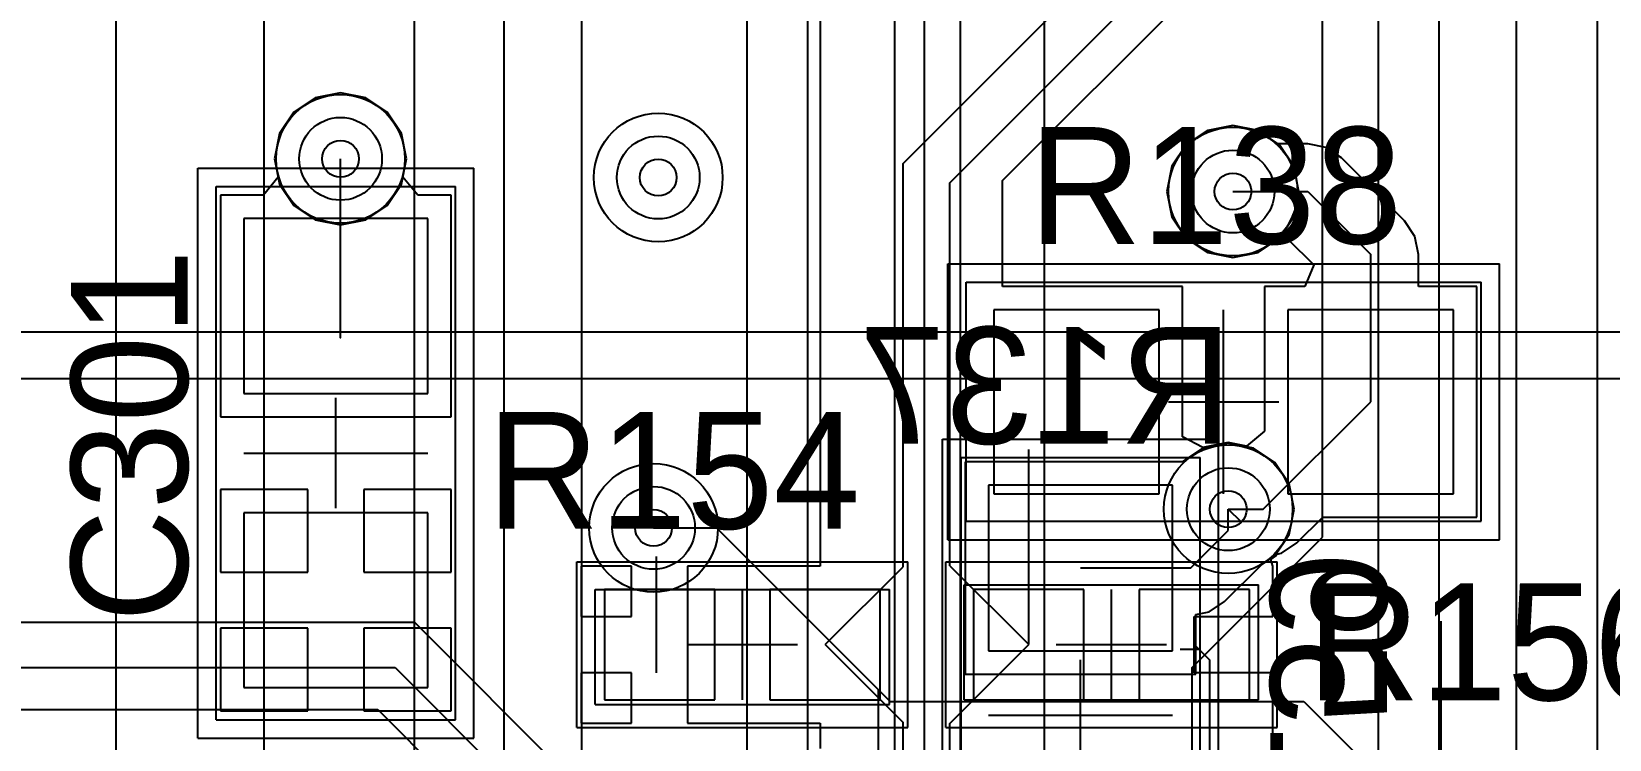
# Model space of a CAD drawing. Extents: x 28 to 300, y 18 to 330.
# Drawn here: x 164.28 to 172.86, y 125.01 to 128.86 of the extents above; entities that cross this region are included whole.
import ezdxf

# ---------------------------------------------------------------- set-up
doc = ezdxf.new("R2010")
doc.units = 0
for name, color, linetype in [('BOTTOMLAYER', 5, 'CONTINUOUS'), ('BOTTOMOVERLAY', 54, 'CONTINUOUS'), ('BOTTOMPASTE', 16, 'CONTINUOUS'), ('BOTTOMSOLDER', 6, 'CONTINUOUS'), ('DRILLDRAWING', 1, 'CONTINUOUS'), ('INTERNALPLANE1', 76, 'CONTINUOUS'), ('INTERNALPLANE6', 136, 'CONTINUOUS'), ('MECHANICAL14', 56, 'CONTINUOUS'), ('MECHANICAL15', 56, 'CONTINUOUS'), ('MIDLAYER1', 16, 'CONTINUOUS'), ('MIDLAYER3', 90, 'CONTINUOUS'), ('MULTILAYER', 9, 'CONTINUOUS'), ('TOPLAYER', 1, 'CONTINUOUS'), ('TOPOVERLAY', 2, 'CONTINUOUS'), ('TOPPASTE', 8, 'CONTINUOUS'), ('TOPSOLDER', 216, 'CONTINUOUS'), ('VIAHOLELAYER', 16, 'CONTINUOUS')]:
    doc.layers.add(name, color=color, linetype=linetype)

msp = doc.modelspace()

# ---------------------------------------------------------------- linework, layer by layer
at = {"layer": 'BOTTOMLAYER'}
for p, q in [((165.8263, 128.5), (165.7098, 128.4222)), ((165.9636, 128.5273), (165.8263, 128.5)), ((166.1009, 128.5), (165.9636, 128.5273)), ((166.2174, 128.4222), (166.1009, 128.5)), ((165.7098, 128.4222), (165.632, 128.3057)), ((166.2952, 128.3057), (166.2174, 128.4222)), ((170.815, 128.3495), (170.6777, 128.3222)), ((170.9523, 128.3222), (170.815, 128.3495)), ((165.632, 128.3057), (165.6047, 128.1684)), ((166.3225, 128.1684), (166.2952, 128.3057)), ((170.5612, 128.2444), (170.4834, 128.1279)), ((170.6777, 128.3222), (170.5612, 128.2444)), ((171.0688, 128.2444), (170.9523, 128.3222)), ((171.1466, 128.1279), (171.0688, 128.2444)), ((165.6047, 128.1684), (165.632, 128.0311)), ((166.2952, 128.0311), (166.3225, 128.1684)), ((170.4834, 128.1279), (170.4561, 127.9906)), ((171.1739, 127.9906), (171.1466, 128.1279)), ((165.632, 128.0311), (165.7098, 127.9146)), ((166.2174, 127.9146), (166.2952, 128.0311)), ((170.4561, 127.9906), (170.4834, 127.8533)), ((171.1466, 127.8533), (171.1739, 127.9906)), ((165.7098, 127.9146), (165.8263, 127.8368)), ((166.1009, 127.8368), (166.2174, 127.9146)), ((165.8263, 127.8368), (165.9636, 127.8095)), ((165.9636, 127.8095), (166.1009, 127.8368)), ((170.4834, 127.8533), (170.5612, 127.7368)), ((171.0688, 127.7368), (171.1466, 127.8533)), ((170.5612, 127.7368), (170.6777, 127.659)), ((170.9523, 127.659), (171.0688, 127.7368)), ((170.6777, 127.659), (170.815, 127.6317)), ((170.815, 127.6317), (170.9523, 127.659)), ((170.7896, 126.6223), (170.6523, 126.595)), ((170.9269, 126.595), (170.7896, 126.6223)), ((170.6523, 126.595), (170.5412, 126.5208)), ((171.0434, 126.5172), (170.9269, 126.595)), ((170.5412, 126.5208), (169.3596, 126.5208)), ((169.3596, 126.5208), (169.3596, 125.3668)), ((171.1212, 126.4007), (171.0434, 126.5172)), ((170.4866, 126.3938), (169.4866, 126.3938)), ((169.4866, 126.3938), (169.4866, 125.4938)), ((170.4866, 125.4938), (170.4866, 126.3938)), ((171.1485, 126.2634), (171.1212, 126.4007)), ((170.7896, 126.147), (170.7896, 126.2634)), ((171.1212, 126.1261), (171.1485, 126.2634)), ((167.6654, 126.1618), (168.008, 126.1618)), ((168.008, 126.1618), (168.8885, 125.2813)), ((170.5864, 125.9438), (170.7896, 126.147)), ((171.0434, 126.0096), (171.1212, 126.1261)), ((170.9683, 125.9595), (171.0434, 126.0096)), ((169.9866, 125.9438), (170.5864, 125.9438)), ((170.7695, 125.7607), (170.9683, 125.9595)), ((170.6855, 125.7045), (170.7695, 125.7607)), ((170.6136, 125.6902), (170.6855, 125.7045)), ((170.6136, 125.3668), (170.6136, 125.6902)), ((169.4866, 125.4938), (170.4866, 125.4938)), ((169.3596, 125.3668), (170.6136, 125.3668)), ((168.8885, 122.4919), (168.8885, 125.2813)), ((168.8885, 125.2813), (168.952, 125.2178)), ((168.952, 125.2178), (171.2002, 125.2178)), ((171.2002, 125.2178), (171.5607, 124.8573))]:
    msp.add_line(p, q, dxfattribs=at)
for centre in [(165.9636, 128.1684), (167.6908, 128.0668), (170.815, 127.9906), (170.7896, 126.2634), (167.6654, 126.1618)]:
    msp.add_circle(centre, 0.225, dxfattribs=at)
at = {"layer": 'BOTTOMOVERLAY'}
for p, q in [((171.9478, 123.9444), (171.9478, 125.6538)), ((169.4866, 125.1438), (170.4866, 125.1438))]:
    msp.add_line(p, q, dxfattribs=at)
at = {"layer": 'BOTTOMPASTE'}
for p, q in [((170.4866, 126.3938), (169.4866, 126.3938)), ((169.4866, 126.3938), (169.4866, 125.4938)), ((170.4866, 125.4938), (170.4866, 126.3938)), ((169.4866, 125.4938), (170.4866, 125.4938))]:
    msp.add_line(p, q, dxfattribs=at)
at = {"layer": 'BOTTOMSOLDER'}
for p, q in [((170.4866, 126.3938), (169.4866, 126.3938)), ((169.4866, 126.3938), (169.4866, 125.4938)), ((170.4866, 125.4938), (170.4866, 126.3938)), ((169.4866, 125.4938), (170.4866, 125.4938))]:
    msp.add_line(p, q, dxfattribs=at)
at = {"layer": 'DRILLDRAWING'}
for centre in [(165.9636, 128.1684), (167.6908, 128.0668), (170.815, 127.9906), (170.7896, 126.2634), (167.6654, 126.1618)]:
    msp.add_circle(centre, 0.1, dxfattribs=at)
at = {"layer": 'INTERNALPLANE1'}
for centre in [(165.9636, 128.1684), (167.6908, 128.0668), (170.815, 127.9906), (170.7896, 126.2634), (167.6654, 126.1618)]:
    msp.add_circle(centre, 0.35, dxfattribs=at)
at = {"layer": 'INTERNALPLANE6'}
for centre in [(167.6908, 128.0668), (167.6654, 126.1618)]:
    msp.add_circle(centre, 0.35, dxfattribs=at)
at = {"layer": 'MECHANICAL14'}
for p, q in [((165.2882, 125.1182), (165.2882, 128.0182)), ((165.2882, 128.0182), (166.5882, 128.0182)), ((166.5882, 125.1182), (166.5882, 128.0182)), ((169.3642, 127.4976), (172.1642, 127.4976)), ((169.3642, 126.1976), (169.3642, 127.4976)), ((172.1642, 126.1976), (172.1642, 127.4976)), ((169.3366, 123.7438), (169.3366, 126.5438)), ((169.3366, 126.5438), (170.6366, 126.5438)), ((170.6366, 123.7438), (170.6366, 126.5438)), ((169.3642, 126.1976), (172.1642, 126.1976)), ((169.3546, 125.2268), (169.3546, 125.8518)), ((169.3546, 125.8518), (170.9546, 125.8518)), ((170.9546, 125.2268), (170.9546, 125.8518)), ((167.348, 125.8268), (168.948, 125.8268)), ((167.348, 125.2018), (167.348, 125.8268)), ((168.948, 125.2018), (168.948, 125.8268)), ((167.348, 125.2018), (168.948, 125.2018)), ((169.3546, 125.2268), (170.9546, 125.2268)), ((165.2882, 125.1182), (166.5882, 125.1182))]:
    msp.add_line(p, q, dxfattribs=at)
at = {"layer": 'MECHANICAL15'}
for p, q in [((165.1882, 128.1182), (166.6882, 128.1182)), ((165.1882, 125.0182), (165.1882, 128.1182)), ((166.6882, 125.0182), (166.6882, 128.1182)), ((169.2642, 126.0976), (169.2642, 127.5976)), ((169.2642, 127.5976), (172.2642, 127.5976)), ((172.2642, 126.0976), (172.2642, 127.5976)), ((170.7642, 126.5476), (170.7642, 127.1476)), ((165.9382, 126.2682), (165.9382, 126.8682)), ((170.4642, 126.8476), (171.0642, 126.8476)), ((169.2366, 126.6438), (170.7366, 126.6438)), ((169.2366, 123.6438), (169.2366, 126.6438)), ((170.7366, 123.6438), (170.7366, 126.6438)), ((165.6382, 126.5682), (166.2382, 126.5682)), ((169.2642, 126.0976), (172.2642, 126.0976)), ((167.248, 125.0768), (167.248, 125.9768)), ((167.248, 125.9768), (169.048, 125.9768)), ((169.048, 125.0768), (169.048, 125.9768)), ((169.2546, 125.0768), (169.2546, 125.9768)), ((169.2546, 125.9768), (171.0546, 125.9768)), ((171.0546, 125.0768), (171.0546, 125.9768)), ((168.148, 125.2268), (168.148, 125.8268)), ((170.1546, 125.2268), (170.1546, 125.8268)), ((167.848, 125.5268), (168.448, 125.5268)), ((169.8546, 125.5268), (170.4546, 125.5268)), ((169.9866, 124.8438), (169.9866, 125.4438)), ((167.248, 125.0768), (169.048, 125.0768)), ((169.2546, 125.0768), (171.0546, 125.0768)), ((169.6866, 125.1438), (170.2866, 125.1438)), ((165.1882, 125.0182), (166.6882, 125.0182))]:
    msp.add_line(p, q, dxfattribs=at)
at = {"layer": 'MIDLAYER1'}
for p, q in [((157.9742, 127.2286), (191.8045, 127.2286)), ((158.0794, 126.9746), (191.9097, 126.9746)), ((158.6258, 125.6484), (166.366, 125.6484)), ((166.366, 125.6484), (167.6532, 124.3612)), ((158.7031, 125.4023), (166.2605, 125.4023)), ((166.2605, 125.4023), (167.5303, 124.1326)), ((158.7978, 125.1737), (166.1658, 125.1737)), ((166.1658, 125.1737), (167.4356, 123.904))]:
    msp.add_line(p, q, dxfattribs=at)
for centre in [(165.9636, 128.1684), (167.6908, 128.0668), (170.815, 127.9906), (170.7896, 126.2634), (167.6654, 126.1618)]:
    msp.add_circle(centre, 0.225, dxfattribs=at)
at = {"layer": 'MIDLAYER3'}
for p, q in [((171.3015, 126.111), (171.3015, 135.882)), ((171.6063, 122.3772), (171.6063, 135.8635)), ((168.9774, 119.9346), (168.9774, 134.9948)), ((169.333, 123.3512), (169.333, 134.8486)), ((172.3556, 123.7996), (172.3556, 134.5142)), ((166.8526, 123.304), (166.8526, 134.304)), ((171.9365, 123.6657), (171.9365, 134.2644)), ((168.5036, 122.7162), (168.5036, 134.0866)), ((167.2753, 124.1414), (167.2753, 134.0267)), ((165.5484, 123.008), (165.5484, 133.8746)), ((169.7902, 123.5036), (169.7902, 133.8538)), ((168.1734, 123.2892), (168.1734, 133.7933)), ((172.7962, 120.4722), (172.7962, 133.7767)), ((164.7436, 123.0508), (164.7436, 133.6861)), ((166.3657, 123.0125), (166.3657, 132.2517)), ((170.5939, 125.4034), (171.3015, 126.111)), ((170.5939, 123.5635), (170.5939, 125.4034))]:
    msp.add_line(p, q, dxfattribs=at)
for centre in [(165.9636, 128.1684), (167.6908, 128.0668), (170.815, 127.9906), (170.7896, 126.2634), (167.6654, 126.1618)]:
    msp.add_circle(centre, 0.225, dxfattribs=at)
at = {"layer": 'MULTILAYER'}
for centre in [(165.9636, 128.1684), (167.6908, 128.0668), (170.815, 127.9906), (170.7896, 126.2634), (167.6654, 126.1618)]:
    msp.add_circle(centre, 0.225, dxfattribs=at)
at = {"layer": 'TOPLAYER'}
for p, q in [((169.0215, 128.1438), (171.454, 130.5763)), ((169.2755, 128.0386), (171.5592, 130.3223)), ((169.5616, 128.05), (171.6397, 130.1281)), ((168.571, 129.231), (168.571, 125.9538)), ((165.8263, 128.5), (165.7098, 128.4222)), ((165.9636, 128.5273), (165.8263, 128.5)), ((166.1009, 128.5), (165.9636, 128.5273)), ((166.2174, 128.4222), (166.1009, 128.5)), ((165.7098, 128.4222), (165.632, 128.3057)), ((166.2952, 128.3057), (166.2174, 128.4222)), ((170.815, 128.3495), (170.6777, 128.3222)), ((170.9523, 128.3222), (170.815, 128.3495)), ((165.632, 128.3057), (165.6047, 128.1684)), ((166.3225, 128.1684), (166.2952, 128.3057)), ((170.5612, 128.2444), (170.4834, 128.1279)), ((170.6777, 128.3222), (170.5612, 128.2444)), ((171.061, 128.2496), (170.9523, 128.3222)), ((171.2214, 128.2496), (171.061, 128.2496)), ((171.3205, 128.2299), (171.2214, 128.2496)), ((165.6047, 128.1684), (165.6246, 128.0684)), ((165.9636, 127.3682), (165.9636, 128.1684)), ((166.3026, 128.0684), (166.3225, 128.1684)), ((171.4045, 128.1737), (171.3205, 128.2299)), ((171.7473, 127.8309), (171.4045, 128.1737)), ((165.6246, 128.0684), (165.544, 127.9702)), ((166.3832, 127.9702), (166.3026, 128.0684)), ((169.0215, 125.9503), (169.0215, 128.1438)), ((170.4834, 128.1279), (170.4561, 127.9906)), ((169.2755, 125.9559), (169.2755, 128.0386)), ((169.5616, 127.4746), (169.5616, 128.05)), ((170.4561, 127.9906), (170.4834, 127.8533)), ((170.815, 127.9906), (171.2214, 127.9906)), ((171.2214, 127.9906), (171.5642, 127.6478)), ((165.544, 127.9702), (165.3112, 127.9702)), ((165.3112, 127.9702), (165.3112, 126.7662)), ((166.5652, 127.9702), (166.3832, 127.9702)), ((166.5652, 126.7662), (166.5652, 127.9702)), ((166.4382, 127.8432), (165.4382, 127.8432)), ((165.4382, 127.8432), (165.4382, 126.8932)), ((166.4382, 126.8932), (166.4382, 127.8432)), ((170.4834, 127.8533), (170.5612, 127.7368)), ((171.8035, 127.7469), (171.7473, 127.8309)), ((171.7473, 127.8309), (171.7473, 127.8309)), ((171.7473, 127.8309), (171.7473, 127.8309)), ((171.7473, 127.8309), (171.7473, 127.8309)), ((171.7473, 127.8309), (171.7473, 127.8309)), ((171.7473, 127.8309), (171.7473, 127.8309)), ((171.7473, 127.8309), (171.7473, 127.8309)), ((171.7473, 127.8309), (171.7473, 127.8309)), ((171.7473, 127.8309), (171.7473, 127.8309)), ((171.7473, 127.8309), (171.7473, 127.8309)), ((170.5612, 127.7368), (170.6777, 127.659)), ((170.9523, 127.659), (171.061, 127.7316)), ((171.061, 127.7316), (171.1141, 127.7316)), ((171.1141, 127.7316), (171.2538, 127.5919)), ((171.8232, 127.6478), (171.8035, 127.7469)), ((170.6777, 127.659), (170.815, 127.6317)), ((170.815, 127.6317), (170.9523, 127.659)), ((171.5642, 126.8476), (171.5642, 127.6478)), ((171.8232, 127.4746), (171.8232, 127.6478)), ((171.2538, 127.5919), (171.2052, 127.4746)), ((170.5412, 127.4746), (169.5616, 127.4746)), ((170.5412, 126.657), (170.5412, 127.4746)), ((171.2052, 127.4746), (170.9872, 127.4746)), ((170.9872, 127.4746), (170.9872, 126.6868)), ((172.1412, 127.4746), (171.8232, 127.4746)), ((172.1412, 126.2206), (172.1412, 127.4746)), ((165.9636, 127.1958), (165.9636, 127.3682)), ((170.4142, 127.3476), (169.5142, 127.3476)), ((169.5142, 127.3476), (169.5142, 126.3476)), ((170.4142, 126.3476), (170.4142, 127.3476)), ((172.0142, 127.3476), (171.1142, 127.3476)), ((171.1142, 127.3476), (171.1142, 126.3476)), ((172.0142, 126.3476), (172.0142, 127.3476)), ((165.9616, 127.1938), (165.9636, 127.1958)), ((165.4382, 126.8932), (166.4382, 126.8932)), ((169.9388, 126.873), (169.9642, 126.8476)), ((170.98, 126.2634), (171.5642, 126.8476)), ((165.3112, 126.7662), (166.5652, 126.7662)), ((170.6509, 126.5984), (170.5412, 126.657)), ((170.7896, 126.626), (170.6509, 126.5984)), ((170.889, 126.6062), (170.7896, 126.626)), ((170.9872, 126.6868), (170.889, 126.6062)), ((169.7046, 125.5268), (169.7046, 126.588)), ((165.7858, 126.3702), (165.3112, 126.3702)), ((165.3112, 126.3702), (165.3112, 125.9206)), ((165.7858, 125.9206), (165.7858, 126.3702)), ((166.5652, 126.3702), (166.0906, 126.3702)), ((166.0906, 126.3702), (166.0906, 125.9206)), ((166.5652, 125.9206), (166.5652, 126.3702)), ((169.5142, 126.3476), (170.4142, 126.3476)), ((171.1142, 126.3476), (172.0142, 126.3476)), ((166.4382, 126.2432), (165.4382, 126.2432)), ((165.4382, 126.2432), (165.4382, 125.2932)), ((166.4382, 125.2932), (166.4382, 126.2432)), ((170.7896, 126.2634), (170.98, 126.2634)), ((170.7896, 126.2634), (170.857, 126.196)), ((171.1631, 126.0803), (171.3034, 126.2206)), ((171.3034, 126.2206), (172.1412, 126.2206)), ((171.046, 126.007), (171.0541, 126.0192)), ((171.0541, 126.0192), (171.0791, 126.0241)), ((171.0791, 126.0241), (171.1631, 126.0803)), ((167.5456, 125.9538), (167.271, 125.9538)), ((167.271, 125.9538), (167.271, 125.6792)), ((167.5456, 125.6792), (167.5456, 125.9538)), ((167.682, 125.5268), (167.682, 126.0052)), ((168.0812, 125.9538), (167.8504, 125.9538)), ((167.8504, 125.9538), (167.8504, 125.5265)), ((168.125, 125.9538), (168.0812, 125.9538)), ((168.0812, 125.9538), (168.0812, 125.9538)), ((168.0812, 125.9538), (168.0812, 125.9538)), ((168.148, 125.9538), (168.125, 125.9538)), ((168.171, 125.9538), (168.148, 125.9538)), ((168.2148, 125.9538), (168.171, 125.9538)), ((168.571, 125.9538), (168.2148, 125.9538)), ((168.2148, 125.9538), (168.2148, 125.9538)), ((168.2148, 125.9538), (168.2148, 125.9538)), ((168.2148, 125.9538), (168.2148, 125.9538)), ((168.2148, 125.9538), (168.2148, 125.9538)), ((168.598, 125.5268), (169.0215, 125.9503)), ((169.2755, 125.9559), (169.7046, 125.5268)), ((171.0206, 125.9901), (171.046, 126.007)), ((171.0316, 125.9538), (171.0206, 125.9901)), ((171.0316, 125.6792), (171.0316, 125.9538)), ((171.0316, 125.9538), (171.0316, 125.9538)), ((171.0316, 125.9538), (171.0316, 125.9538)), ((165.3112, 125.9206), (165.7858, 125.9206)), ((166.0906, 125.9206), (166.5652, 125.9206)), ((167.998, 125.8268), (167.398, 125.8268)), ((167.398, 125.8268), (167.398, 125.2268)), ((167.998, 125.2268), (167.998, 125.8268)), ((168.898, 125.8268), (168.298, 125.8268)), ((168.298, 125.8268), (168.298, 125.2268)), ((168.898, 125.2268), (168.898, 125.8268)), ((169.4046, 125.8268), (169.4046, 125.2268)), ((170.0046, 125.8268), (169.4046, 125.8268)), ((170.0046, 125.2268), (170.0046, 125.8268)), ((170.3046, 125.8268), (170.3046, 125.2268)), ((170.9046, 125.8268), (170.3046, 125.8268)), ((170.9046, 125.2268), (170.9046, 125.8268)), ((167.271, 125.6792), (167.5456, 125.6792)), ((170.6043, 125.3744), (170.6043, 125.6792)), ((170.6043, 125.6792), (171.0316, 125.6792)), ((165.7858, 125.6158), (165.3112, 125.6158)), ((165.3112, 125.6158), (165.3112, 125.1662)), ((165.7858, 125.1662), (165.7858, 125.6158)), ((166.5652, 125.6158), (166.0906, 125.6158)), ((166.0906, 125.6158), (166.0906, 125.1662)), ((166.5652, 125.1662), (166.5652, 125.6158)), ((167.682, 125.3734), (167.682, 125.5268)), ((167.8504, 125.5265), (167.8504, 125.0998)), ((168.598, 125.5268), (169.0215, 125.1033)), ((169.2755, 125.0977), (169.7046, 125.5268)), ((170.5284, 125.5014), (170.6046, 125.5014)), ((170.6046, 125.5268), (170.63, 125.5014)), ((170.6046, 125.5014), (170.6046, 125.5268)), ((170.6046, 125.5014), (170.63, 125.5014)), ((170.63, 125.5014), (170.6897, 125.4417)), ((170.6897, 124.5544), (170.6897, 125.4417)), ((167.5456, 125.3744), (167.271, 125.3744)), ((167.271, 125.3744), (167.271, 125.0998)), ((167.5456, 125.0998), (167.5456, 125.3744)), ((171.0316, 125.3744), (170.6043, 125.3744)), ((171.0316, 125.0998), (171.0316, 125.3744)), ((165.4382, 125.2932), (166.4382, 125.2932)), ((165.3112, 125.1662), (165.7858, 125.1662)), ((166.0906, 125.1662), (166.5652, 125.1662)), ((167.398, 125.2268), (167.998, 125.2268)), ((168.298, 125.2268), (168.898, 125.2268)), ((169.4046, 125.2268), (170.0046, 125.2268)), ((170.3046, 125.2268), (170.9046, 125.2268)), ((167.271, 125.0998), (167.5456, 125.0998)), ((167.8504, 125.0998), (168.125, 125.0998)), ((168.125, 125.0998), (168.125, 125.0998)), ((168.125, 125.0998), (168.171, 125.0998)), ((168.171, 125.0998), (168.2148, 125.0998)), ((168.2148, 125.0998), (168.2148, 125.0998)), ((168.2148, 125.0998), (168.2148, 125.0998)), ((168.2148, 125.0998), (168.2148, 125.0998)), ((168.2148, 125.0998), (168.2148, 125.0998)), ((168.2148, 125.0998), (168.2148, 125.0998)), ((168.2148, 125.0998), (168.2148, 125.0998)), ((168.2148, 125.0998), (168.2148, 125.0998)), ((168.2148, 125.0998), (168.571, 125.0998)), ((168.571, 125.0998), (168.571, 124.9612)), ((169.0215, 121.7313), (169.0215, 125.1033)), ((169.2755, 121.2279), (169.2755, 125.0977)), ((171.0316, 124.9814), (171.0316, 125.0998)), ((171.0316, 125.0998), (171.0316, 125.0998))]:
    msp.add_line(p, q, dxfattribs=at)
for centre in [(165.9636, 128.1684), (167.6908, 128.0668), (170.815, 127.9906), (170.7896, 126.2634), (167.6654, 126.1618)]:
    msp.add_circle(centre, 0.225, dxfattribs=at)
at = {"layer": 'TOPOVERLAY'}
for p, q in [((169.1386, 122.9614), (169.1386, 129.5654)), ((170.7642, 126.3476), (170.7642, 127.3476)), ((165.4382, 126.5682), (166.4382, 126.5682))]:
    msp.add_line(p, q, dxfattribs=at)
at = {"layer": 'TOPPASTE'}
for p, q in [((166.4382, 127.8432), (165.4382, 127.8432)), ((165.4382, 127.8432), (165.4382, 126.8932)), ((166.4382, 126.8932), (166.4382, 127.8432)), ((170.4142, 127.3476), (169.5142, 127.3476)), ((169.5142, 127.3476), (169.5142, 126.3476)), ((170.4142, 126.3476), (170.4142, 127.3476)), ((172.0142, 127.3476), (171.1142, 127.3476)), ((171.1142, 127.3476), (171.1142, 126.3476)), ((172.0142, 126.3476), (172.0142, 127.3476)), ((165.4382, 126.8932), (166.4382, 126.8932)), ((169.5142, 126.3476), (170.4142, 126.3476)), ((171.1142, 126.3476), (172.0142, 126.3476)), ((166.4382, 126.2432), (165.4382, 126.2432)), ((165.4382, 126.2432), (165.4382, 125.2932)), ((166.4382, 125.2932), (166.4382, 126.2432)), ((167.998, 125.8268), (167.398, 125.8268)), ((167.398, 125.8268), (167.398, 125.2268)), ((167.998, 125.2268), (167.998, 125.8268)), ((168.898, 125.8268), (168.298, 125.8268)), ((168.298, 125.8268), (168.298, 125.2268)), ((168.898, 125.2268), (168.898, 125.8268)), ((169.4046, 125.8268), (169.4046, 125.2268)), ((170.0046, 125.8268), (169.4046, 125.8268)), ((170.0046, 125.2268), (170.0046, 125.8268)), ((170.3046, 125.8268), (170.3046, 125.2268)), ((170.9046, 125.8268), (170.3046, 125.8268)), ((170.9046, 125.2268), (170.9046, 125.8268)), ((165.4382, 125.2932), (166.4382, 125.2932)), ((167.398, 125.2268), (167.998, 125.2268)), ((168.298, 125.2268), (168.898, 125.2268)), ((169.4046, 125.2268), (170.0046, 125.2268)), ((170.3046, 125.2268), (170.9046, 125.2268))]:
    msp.add_line(p, q, dxfattribs=at)
at = {"layer": 'TOPSOLDER'}
for p, q in [((166.4382, 127.8432), (165.4382, 127.8432)), ((165.4382, 127.8432), (165.4382, 126.8932)), ((166.4382, 126.8932), (166.4382, 127.8432)), ((170.4142, 127.3476), (169.5142, 127.3476)), ((169.5142, 127.3476), (169.5142, 126.3476)), ((170.4142, 126.3476), (170.4142, 127.3476)), ((172.0142, 127.3476), (171.1142, 127.3476)), ((171.1142, 127.3476), (171.1142, 126.3476)), ((172.0142, 126.3476), (172.0142, 127.3476)), ((165.4382, 126.8932), (166.4382, 126.8932)), ((169.5142, 126.3476), (170.4142, 126.3476)), ((171.1142, 126.3476), (172.0142, 126.3476)), ((166.4382, 126.2432), (165.4382, 126.2432)), ((165.4382, 126.2432), (165.4382, 125.2932)), ((166.4382, 125.2932), (166.4382, 126.2432)), ((167.998, 125.8268), (167.398, 125.8268)), ((167.398, 125.8268), (167.398, 125.2268)), ((167.998, 125.2268), (167.998, 125.8268)), ((168.898, 125.8268), (168.298, 125.8268)), ((168.298, 125.8268), (168.298, 125.2268)), ((168.898, 125.2268), (168.898, 125.8268)), ((169.4046, 125.8268), (169.4046, 125.2268)), ((170.0046, 125.8268), (169.4046, 125.8268)), ((170.0046, 125.2268), (170.0046, 125.8268)), ((170.3046, 125.8268), (170.3046, 125.2268)), ((170.9046, 125.8268), (170.3046, 125.8268)), ((170.9046, 125.2268), (170.9046, 125.8268)), ((165.4382, 125.2932), (166.4382, 125.2932)), ((167.398, 125.2268), (167.998, 125.2268)), ((168.298, 125.2268), (168.898, 125.2268)), ((169.4046, 125.2268), (170.0046, 125.2268)), ((170.3046, 125.2268), (170.9046, 125.2268))]:
    msp.add_line(p, q, dxfattribs=at)
at = {"layer": 'VIAHOLELAYER'}
for centre in [(165.9636, 128.1684), (167.6908, 128.0668), (170.815, 127.9906), (170.7896, 126.2634), (167.6654, 126.1618)]:
    msp.add_circle(centre, 0.1, dxfattribs=at)

# ---------------------------------------------------------------- texts
at = {"layer": 'BOTTOMOVERLAY', "text_generation_flag": 2}
msp.add_text('R137', height=0.635, dxfattribs=at).set_placement((170.8116, 126.6188))
msp.add_text('R159', height=0.635, rotation=270, dxfattribs=at).set_placement((171.0182, 124.0028))
at = {"layer": 'TOPOVERLAY'}
msp.add_text('R138', height=0.635, dxfattribs=at).set_placement((169.705, 127.7061))
for s, rotation, p in [('C301', 90, (165.133, 125.6487)), ('R154', 360, (166.7586, 126.1567)), ('R156', 360, (171.2189, 125.2245))]:
    msp.add_text(s, height=0.635, rotation=rotation, dxfattribs=at).set_placement(p)

doc.saveas('drawing.dxf')
